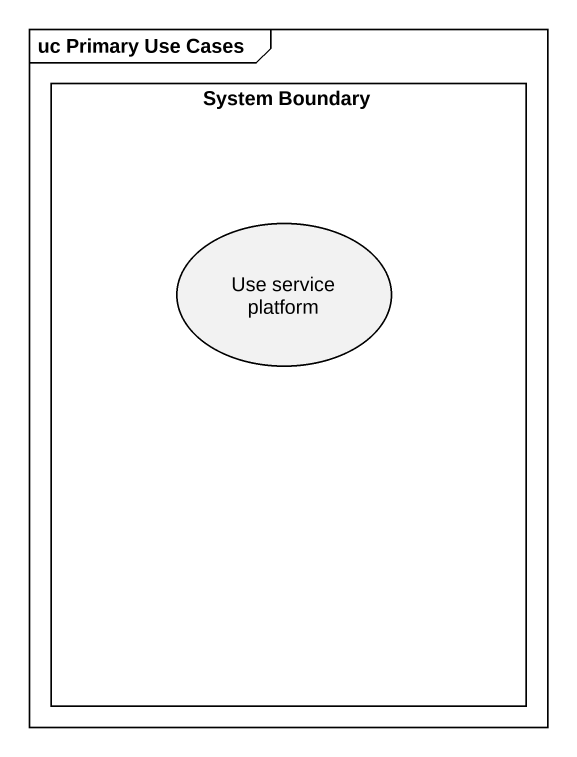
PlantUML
@startuml
mainframe uc Primary Use Cases
rectangle "System Boundary" as System_Boundary {
  usecase "Use service platform" as Use_service_platform
}
@enduml
